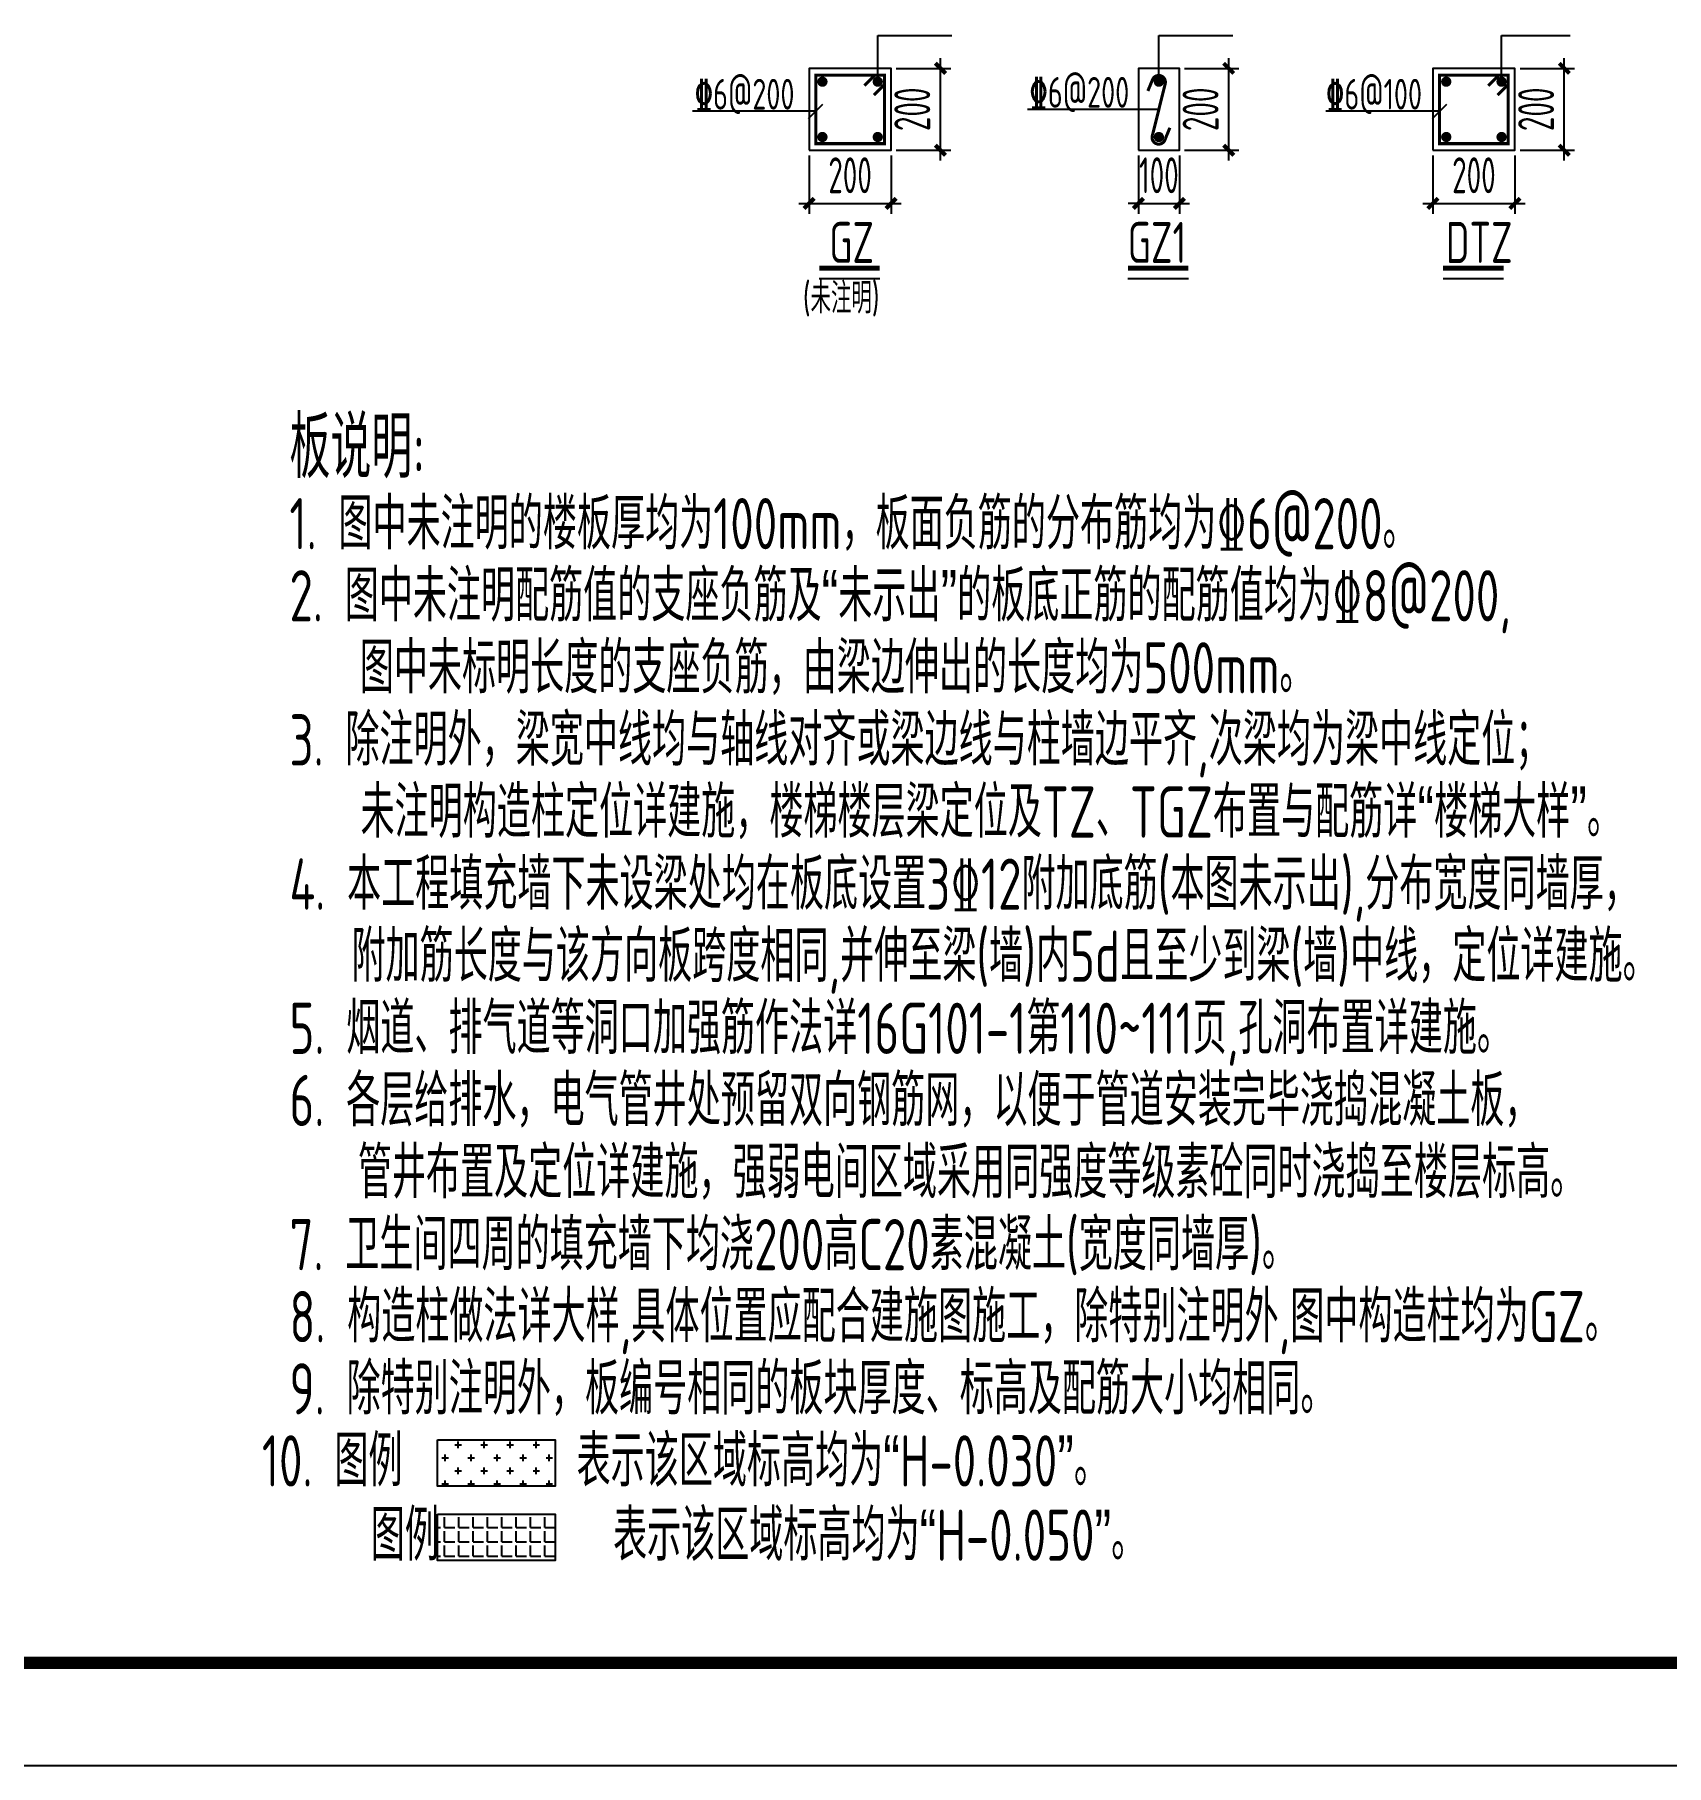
# Model space of a CAD drawing. Extents: x -441005 to 725361, y -182459 to 319313.
# Drawn here: x 202578 to 218504, y 195050 to 211947 of the extents above; entities that cross this region are included whole.
import ezdxf
from ezdxf.enums import TextEntityAlignment as Align

# ---------------------------------------------------------------- set-up
doc = ezdxf.new("R2010")
doc.units = 0
doc.header["$LTSCALE"] = 100
doc.layers.get('0').update_dxf_attribs({"linetype": 'CONTINUOUS'})
doc.layers.get('Defpoints').update_dxf_attribs({"linetype": 'CONTINUOUS'})
for name, color, linetype in [('B板筋标注', 7, 'CONTINUOUS'), ('D大样&索引', 7, 'CONTINUOUS'), ('REIN', 1, 'CONTINUOUS'), ('S说明&图名', 4, 'CONTINUOUS'), ('图框', 7, 'CONTINUOUS')]:
    doc.layers.add(name, color=color, linetype=linetype)
doc.styles.add('TSSD_Dimension', font='tssdeng.shx', dxfattribs={"width": 0.62, "bigfont": '1.shx'})
doc.styles.add('TSSD_Rein', font='Tssdeng.shx', dxfattribs={"width": 0.7, "bigfont": '1.shx'})
doc.dimstyles.new('TSSD_25_100', dxfattribs={"dimtxt": 350, "dimasz": 100, "dimexe": 100, "dimexo": 50, "dimgap": 100, "dimtad": 1, "dimdec": 0, "dimlfac": 0.25, "dimzin": 0, "dimdsep": 46, "dimtxsty": 'TSSD_Dimension', "dimblk": 'ARCHTICK', "dimcen": 0, "dimdle": 100, "dimclrt": 7, "dimadec": 0, "dimazin": 0, "dimtfac": 1, "dimtdec": 0, "dimtix": 1, "dimtmove": 2, "dimatfit": 3, "dimfxl": 0, "dimtolj": 1, "dimtzin": 0, "dimarcsym": 0})

# ---------------------------------------------------------------- blocks, each defined once
blk = doc.blocks.new('A2+1_2')
at = {"layer": '图框'}
blk.add_lwpolyline([(0, 0), (89100, 0), (89100, 42000), (0, 42000)], close=True, dxfattribs=at)
at = {"layer": '图框', "const_width": 120}
blk.add_lwpolyline([(2500, 1000), (88100, 1000), (88100, 41000), (2500, 41000)], close=True, dxfattribs=at)
blk = doc.blocks.new('_ArchTick')
at = {"color": 0, "linetype": 'ByBlock', "const_width": 0.4}
blk.add_lwpolyline([(-0.5, -0.5), (0.5, 0.5)], dxfattribs=at)
blk = doc.blocks.new('*D1815')
at = {"layer": 'Defpoints', "color": 0}
for p in [(213351, 210818), (213751, 210818), (213751, 210299)]:
    blk.add_point(p, dxfattribs=at)
at = {"layer": 'D大样&索引', "color": 0, "lineweight": -2}
for p, q in [((213351, 210768), (213351, 210199)), ((213751, 210768), (213751, 210199)), ((213351, 210299), (213251, 210299)), ((213351, 210299), (213751, 210299)), ((213751, 210299), (213851, 210299))]:
    blk.add_line(p, q, dxfattribs=at)
at = {"layer": 'D大样&索引', "color": 0, "lineweight": -2, "xscale": 100, "yscale": 100, "zscale": 100}
blk.add_blockref('_ArchTick', (213351, 210299), dxfattribs=at)
at = {"layer": 'D大样&索引', "color": 0, "lineweight": -2, "xscale": 100, "yscale": 100, "zscale": 100, "rotation": 180}
blk.add_blockref('_ArchTick', (213751, 210299), dxfattribs=at)
at = {"layer": 'D大样&索引', "color": 7, "insert": (213551, 210574), "char_height": 350, "attachment_point": 5, "style": 'TSSD_Dimension'}
blk.add_mtext('\\A1;100', dxfattribs=at)
blk = doc.blocks.new('*D1816')
at = {"layer": 'Defpoints', "color": 0}
for p in [(213751, 211618), (214233, 211618), (213751, 210818)]:
    blk.add_point(p, dxfattribs=at)
at = {"layer": 'D大样&索引', "color": 0, "lineweight": -2}
for p, q in [((213801, 211618), (214333, 211618)), ((214233, 210718), (214233, 211718)), ((213801, 210818), (214333, 210818))]:
    blk.add_line(p, q, dxfattribs=at)
at = {"layer": 'D大样&索引', "color": 0, "lineweight": -2, "xscale": 100, "yscale": 100, "zscale": 100}
for p, rotation in [((214233, 211618), 90), ((214233, 210818), 270)]:
    blk.add_blockref('_ArchTick', p, dxfattribs=dict(at, rotation=rotation))
at = {"layer": 'D大样&索引', "color": 7, "insert": (213958, 211218), "char_height": 350, "attachment_point": 5, "rotation": 90, "style": 'TSSD_Dimension'}
blk.add_mtext('\\A1;200', dxfattribs=at)
blk = doc.blocks.new('*D1817')
at = {"layer": 'Defpoints', "color": 0}
for p in [(216226, 210818), (217026, 210818), (217026, 210299)]:
    blk.add_point(p, dxfattribs=at)
at = {"layer": 'D大样&索引', "color": 0, "lineweight": -2}
for p, q in [((216226, 210768), (216226, 210199)), ((217026, 210768), (217026, 210199)), ((216126, 210299), (217126, 210299))]:
    blk.add_line(p, q, dxfattribs=at)
at = {"layer": 'D大样&索引', "color": 0, "lineweight": -2, "xscale": 100, "yscale": 100, "zscale": 100, "rotation": 180}
blk.add_blockref('_ArchTick', (216226, 210299), dxfattribs=at)
at = {"layer": 'D大样&索引', "color": 0, "lineweight": -2, "xscale": 100, "yscale": 100, "zscale": 100}
blk.add_blockref('_ArchTick', (217026, 210299), dxfattribs=at)
at = {"layer": 'D大样&索引', "color": 7, "insert": (216626, 210574), "char_height": 350, "attachment_point": 5, "style": 'TSSD_Dimension'}
blk.add_mtext('\\A1;200', dxfattribs=at)
blk = doc.blocks.new('*D1818')
at = {"layer": 'Defpoints', "color": 0}
for p in [(217026, 211618), (217508, 211618), (217026, 210818)]:
    blk.add_point(p, dxfattribs=at)
at = {"layer": 'D大样&索引', "color": 0, "lineweight": -2}
for p, q in [((217076, 211618), (217608, 211618)), ((217508, 210718), (217508, 211718)), ((217076, 210818), (217608, 210818))]:
    blk.add_line(p, q, dxfattribs=at)
at = {"layer": 'D大样&索引', "color": 0, "lineweight": -2, "xscale": 100, "yscale": 100, "zscale": 100}
for p, rotation in [((217508, 211618), 90), ((217508, 210818), 270)]:
    blk.add_blockref('_ArchTick', p, dxfattribs=dict(at, rotation=rotation))
at = {"layer": 'D大样&索引', "color": 7, "insert": (217233, 211218), "char_height": 350, "attachment_point": 5, "rotation": 90, "style": 'TSSD_Dimension'}
blk.add_mtext('\\A1;200', dxfattribs=at)
blk = doc.blocks.new('*D1819')
at = {"layer": 'Defpoints', "color": 0}
for p in [(210137, 210818), (210937, 210818), (210937, 210299)]:
    blk.add_point(p, dxfattribs=at)
at = {"layer": 'D大样&索引', "color": 0, "lineweight": -2}
for p, q in [((210137, 210768), (210137, 210199)), ((210937, 210768), (210937, 210199)), ((210037, 210299), (211037, 210299))]:
    blk.add_line(p, q, dxfattribs=at)
at = {"layer": 'D大样&索引', "color": 0, "lineweight": -2, "xscale": 100, "yscale": 100, "zscale": 100, "rotation": 180}
blk.add_blockref('_ArchTick', (210137, 210299), dxfattribs=at)
at = {"layer": 'D大样&索引', "color": 0, "lineweight": -2, "xscale": 100, "yscale": 100, "zscale": 100}
blk.add_blockref('_ArchTick', (210937, 210299), dxfattribs=at)
at = {"layer": 'D大样&索引', "color": 7, "insert": (210537, 210574), "char_height": 350, "attachment_point": 5, "style": 'TSSD_Dimension'}
blk.add_mtext('\\A1;200', dxfattribs=at)
blk = doc.blocks.new('*D1820')
at = {"layer": 'Defpoints', "color": 0}
for p in [(210937, 211618), (211419, 211618), (210937, 210818)]:
    blk.add_point(p, dxfattribs=at)
at = {"layer": 'D大样&索引', "color": 0, "lineweight": -2}
for p, q in [((210987, 211618), (211519, 211618)), ((211419, 210718), (211419, 211718)), ((210987, 210818), (211519, 210818))]:
    blk.add_line(p, q, dxfattribs=at)
at = {"layer": 'D大样&索引', "color": 0, "lineweight": -2, "xscale": 100, "yscale": 100, "zscale": 100}
for p, rotation in [((211419, 211618), 90), ((211419, 210818), 270)]:
    blk.add_blockref('_ArchTick', p, dxfattribs=dict(at, rotation=rotation))
at = {"layer": 'D大样&索引', "color": 7, "insert": (211144, 211218), "char_height": 350, "attachment_point": 5, "rotation": 90, "style": 'TSSD_Dimension'}
blk.add_mtext('\\A1;200', dxfattribs=at)

msp = doc.modelspace()

# ---------------------------------------------------------------- hatches: boundary and pattern name
at = {"layer": 'B板筋标注'}
h = msp.add_hatch(dxfattribs=at)
h.set_pattern_fill('CROSS', color=6, scale=20, style=0)
h.set_pattern_definition([(0, (380924.06, 317813.07), (127, 127), [63.5, -190.5]), (90, (380955.81, 317781.32), (-127, 127), [63.5, -190.5])])
h.paths.add_polyline_path([(207658.7, 198228), (206509.7, 198228), (206509.7, 197775), (207658.7, 197775)])
h = msp.add_hatch(dxfattribs=at)
h.set_pattern_fill('ANGLE', color=5, scale=20, style=0)
h.set_pattern_definition([(0, (150000, 329250), (0, 139.7), [101.6, -38.1]), (90, (150000, 329250), (-139.7, 9e-15), [101.6, -38.1])])
h.paths.add_polyline_path([(207658.7, 197503), (206509.7, 197503), (206509.7, 197050), (207658.7, 197050)])

# ---------------------------------------------------------------- linework, layer by layer
at = {"layer": 'D大样&索引'}
for p, q in [((210807.2, 211937.5), (211529, 211937.5)), ((210807.2, 211487.5), (210807.2, 211937.5)), ((213550.9, 211937.5), (214272.8, 211937.5)), ((213550.9, 211487.5), (213550.9, 211937.5)), ((216895.9, 211937.5), (217564.8, 211937.5)), ((216895.9, 211487.5), (216895.9, 211937.5)), ((210132.4, 211129.5), (210272, 211269)), ((213550.9, 211217.5), (212267.5, 211217.5)), ((216221.2, 211129.5), (216360.7, 211269)), ((210202.2, 211199.2), (209000, 211199.2)), ((216290.9, 211199.2), (215180.7, 211199.2)), ((210235.8, 209567), (210825.9, 209567)), ((213248.9, 209567), (213839, 209567)), ((216324.6, 209567), (216914.7, 209567))]:
    msp.add_line(p, q, dxfattribs=at)
for points in [[(210137.2, 210817.5), (210937.2, 210817.5), (210937.2, 211617.5), (210137.2, 211617.5)], [(213350.9, 210817.5), (213750.9, 210817.5), (213750.9, 211617.5), (213350.9, 211617.5)], [(216225.9, 210817.5), (217025.9, 210817.5), (217025.9, 211617.5), (216225.9, 211617.5)]]:
    msp.add_lwpolyline(points, close=True, dxfattribs=at)
at = {"layer": 'D大样&索引', "const_width": 50}
for points in [[(210235.8, 209667.1), (210825.9, 209667.1)], [(213248.9, 209667.1), (213839, 209667.1)], [(216324.6, 209667.1), (216914.7, 209667.1)]]:
    msp.add_lwpolyline(points, dxfattribs=at)
at = {"layer": 'REIN', "color": 1, "const_width": 30}
for points in [[(210676.4, 211448.6), (210780.3, 211552.5), (210872.2, 211552.5), (210872.2, 210882.5), (210202.2, 210882.5), (210202.2, 211552.5), (210872.2, 211552.5), (210872.2, 211460.7), (210768.3, 211356.7)], [(216765.1, 211448.6), (216869.1, 211552.5), (216960.9, 211552.5), (216960.9, 210882.5), (216290.9, 210882.5), (216290.9, 211552.5), (216960.9, 211552.5), (216960.9, 211460.7), (216857.1, 211356.7)]]:
    msp.add_lwpolyline(points, dxfattribs=at)
at = {"layer": 'REIN', "const_width": 30}
msp.add_lwpolyline([(213443.5, 211397), (213489.2, 211507.9, -0.9308947), (213612.7, 211467.1), (213489.2, 210967.9, 1.0742353), (213612.7, 210927.1), (213658.4, 211038)], format="xyb", dxfattribs=at)
at = {"layer": 'REIN', "color": 1, "const_width": 50}
for points in [[(210242.2, 211487.5, 1), (210292.2, 211487.5, 1)], [(210782.2, 211487.5, 1), (210832.2, 211487.5, 1)], [(213525.9, 211487.5, 1), (213575.9, 211487.5, 1)], [(216330.9, 211487.5, 1), (216380.9, 211487.5, 1)], [(216870.9, 211487.5, 1), (216920.9, 211487.5, 1)], [(210242.2, 210947.5, -1), (210292.2, 210947.5, -1)], [(210782.2, 210947.5, -1), (210832.2, 210947.5, -1)], [(213525.9, 210947.5, -1), (213575.9, 210947.5, -1)], [(216330.9, 210947.5, -1), (216380.9, 210947.5, -1)], [(216870.9, 210947.5, -1), (216920.9, 210947.5, -1)]]:
    msp.add_lwpolyline(points, format="xyb", close=True, dxfattribs=at)
at = {"layer": 'S说明&图名'}
for points in [[(206509.7, 198228), (207658.7, 198228), (207658.7, 197775), (206509.7, 197775)], [(206509.7, 197503), (207658.7, 197503), (207658.7, 197050), (206509.7, 197050)]]:
    msp.add_lwpolyline(points, close=True, dxfattribs=at)

# ---------------------------------------------------------------- block references
msp.add_blockref('A2+1_2', (139600, 195050))

# ---------------------------------------------------------------- texts
at = {"layer": 'D大样&索引', "style": 'TSSD_Rein', "width": 0.7}
for s, p in [('%%1326@200', (209020.1, 211515.5)), ('%%1326@200', (212287.6, 211533.8)), ('%%1326@100', (215181.9, 211515.5)), ('(未注明)', (210076.2, 209525))]:
    msp.add_text(s, height=300, dxfattribs=at).set_placement(p, align=Align.TOP_LEFT)
for s, p in [('GZ', (210333.6, 209718.3)), ('GZ1', (213246.7, 209718.3)), ('DTZ', (216352.6, 209718.3))]:
    msp.add_text(s, height=400, dxfattribs=at).set_placement(p)
at = {"layer": 'S说明&图名', "style": 'TSSD_Rein', "width": 0.7}
for s, height, p in [('板说明:', 600, (205065.6, 207618.9)), ('1. 图中未注明的楼板厚均为100mm，板面负筋的分布筋均为%%1326@200。', 500, (205065.6, 206922.8)), ('2. 图中未注明配筋值的支座负筋及“未示出”的板底正筋的配筋值均为%%1328@200,', 500, (205065.6, 206218.9)), ('   图中未标明长度的支座负筋，由梁边伸出的长度均为500mm。', 500, (205114.4, 205515.1)), ('3. 除注明外，梁宽中线均与轴线对齐或梁边线与柱墙边平齐,次梁均为梁中线定位；', 500, (205065.6, 204811.3)), ('   未注明构造柱定位详建施，楼梯楼层梁定位及TZ、TGZ布置与配筋详“楼梯大样”。', 500, (205121.7, 204107.4)), ('4. 本工程填充墙下未设梁处均在板底设置3%%13212附加底筋(本图未示出),分布宽度同墙厚，', 500, (205065.6, 203403.6)), ('附加筋长度与该方向板跨度相同,并伸至梁(墙)内5d且至少到梁(墙)中线，定位详建施。', 500, (205670.9, 202699.7)), ('5. 烟道、排气道等洞口加强筋作法详16G101-1第110~111页,孔洞布置详建施。', 500, (205065.6, 201995.9)), ('6. 各层给排水，电气管井处预留双向钢筋网，以便于管道安装完毕浇捣混凝土板，', 500, (205065.6, 201292)), ('   管井布置及定位详建施，强弱电间区域采用同强度等级素砼同时浇捣至楼层标高。', 500, (205095, 200588.2)), ('7. 卫生间四周的填充墙下均浇200高C20素混凝土(宽度同墙厚)。', 500, (205065.6, 199884.3)), ('8. 构造柱做法详大样,具体位置应配合建施图施工，除特别注明外,图中构造柱均为GZ。', 500, (205065.6, 199180.5)), ('9. 除特别注明外，板编号相同的板块厚度、标高及配筋大小均相同。', 500, (205065.6, 198476.6)), ('10. 图例        表示该区域标高均为“H-0.030”。', 500, (204796.2, 197772.8)), ('     图例        表示该区域标高均为“H-0.050”。', 500, (204796.2, 197047.8))]:
    msp.add_text(s, height=height, dxfattribs=at).set_placement(p)

# ---------------------------------------------------------------- dimensions: what is measured, and where the dimension line sits
at = {"layer": 'D大样&索引'}
for base, p1, p2, picture, middle in [((211418.9, 211617.5), (210937.2, 210817.5), (210937.2, 211617.5), '*D1820', (211143.9, 211217.5)), ((214232.6, 211617.5), (213750.9, 210817.5), (213750.9, 211617.5), '*D1816', (213957.6, 211217.5)), ((217507.6, 211617.5), (217025.9, 210817.5), (217025.9, 211617.5), '*D1818', (217232.6, 211217.5))]:
    dim = msp.add_linear_dim(base=base, p1=p1, p2=p2, angle=90, dimstyle='TSSD_25_100', dxfattribs=at)
    dim.commit()
    dim.dimension.update_dxf_attribs({"geometry": picture, "text_midpoint": middle})
for base, p1, p2, picture, middle in [((210937.2, 210298.8), (210137.2, 210817.5), (210937.2, 210817.5), '*D1819', (210537.2, 210573.8)), ((213750.9, 210298.8), (213350.9, 210817.5), (213750.9, 210817.5), '*D1815', (213550.9, 210573.8)), ((217025.9, 210298.8), (216225.9, 210817.5), (217025.9, 210817.5), '*D1817', (216625.9, 210573.8))]:
    dim = msp.add_linear_dim(base=base, p1=p1, p2=p2, dimstyle='TSSD_25_100', dxfattribs=at)
    dim.commit()
    dim.dimension.update_dxf_attribs({"geometry": picture, "text_midpoint": middle})

doc.saveas('drawing.dxf')
